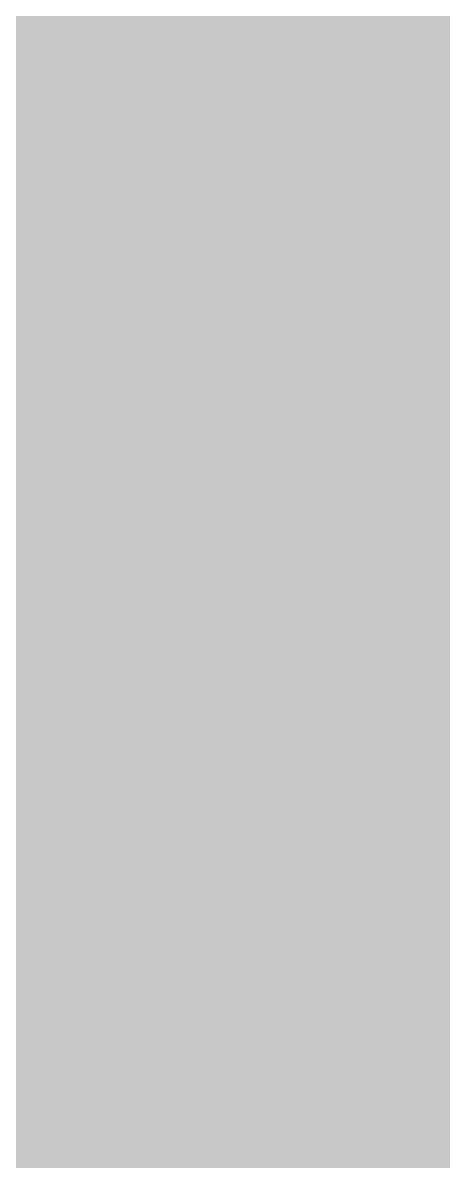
# Model space of a CAD drawing. Header units: millimetres. Extents: x 1555 to 3397, y 790 to 1592.
# Drawn here: x 1762.084 to 1763.625, y 802.072 to 806.243 of the extents above; entities that cross this region are included whole.
import ezdxf

# ---------------------------------------------------------------- set-up
doc = ezdxf.new("R2010")
doc.units = ezdxf.units.MM
doc.layers.add('RELLENO DE MURO CORTE', color=7, linetype='Continuous', lineweight=5, true_color=0x5b605f)

msp = doc.modelspace()

# ---------------------------------------------------------------- hatches: boundary and pattern name
at = {"layer": 'RELLENO DE MURO CORTE', "true_color": 0xb21210}
h = msp.add_hatch(color=14, dxfattribs=at)
edge = h.paths.add_edge_path()
edge.add_line((1765.8719708771, 809.4722263270834), (1761.921970876565, 809.4722263270834))
edge.add_line((1761.921970876565, 809.4722263270834), (1761.921970877095, 801.9722263270836))
edge.add_line((1761.921970877095, 801.9722263270836), (1765.271970877101, 801.9722263270836))
edge.add_line((1765.271970877101, 801.9722263270836), (1765.271970877101, 802.5722263270834))
edge.add_line((1765.271970877101, 802.5722263270834), (1764.241970877096, 802.5722263270834))
edge.add_arc((1764.241970877096, 803.0722263270834), 0.5, 180, 270, ccw=False)
edge.add_line((1763.741970877096, 803.0722263270834), (1763.741970877096, 808.2722263270833))
edge.add_line((1763.741970877096, 808.2722263270833), (1765.8719708771, 808.2722263270833))
edge.add_line((1765.8719708771, 808.2722263270833), (1765.8719708771, 809.4722263270834))

doc.saveas('drawing.dxf')
